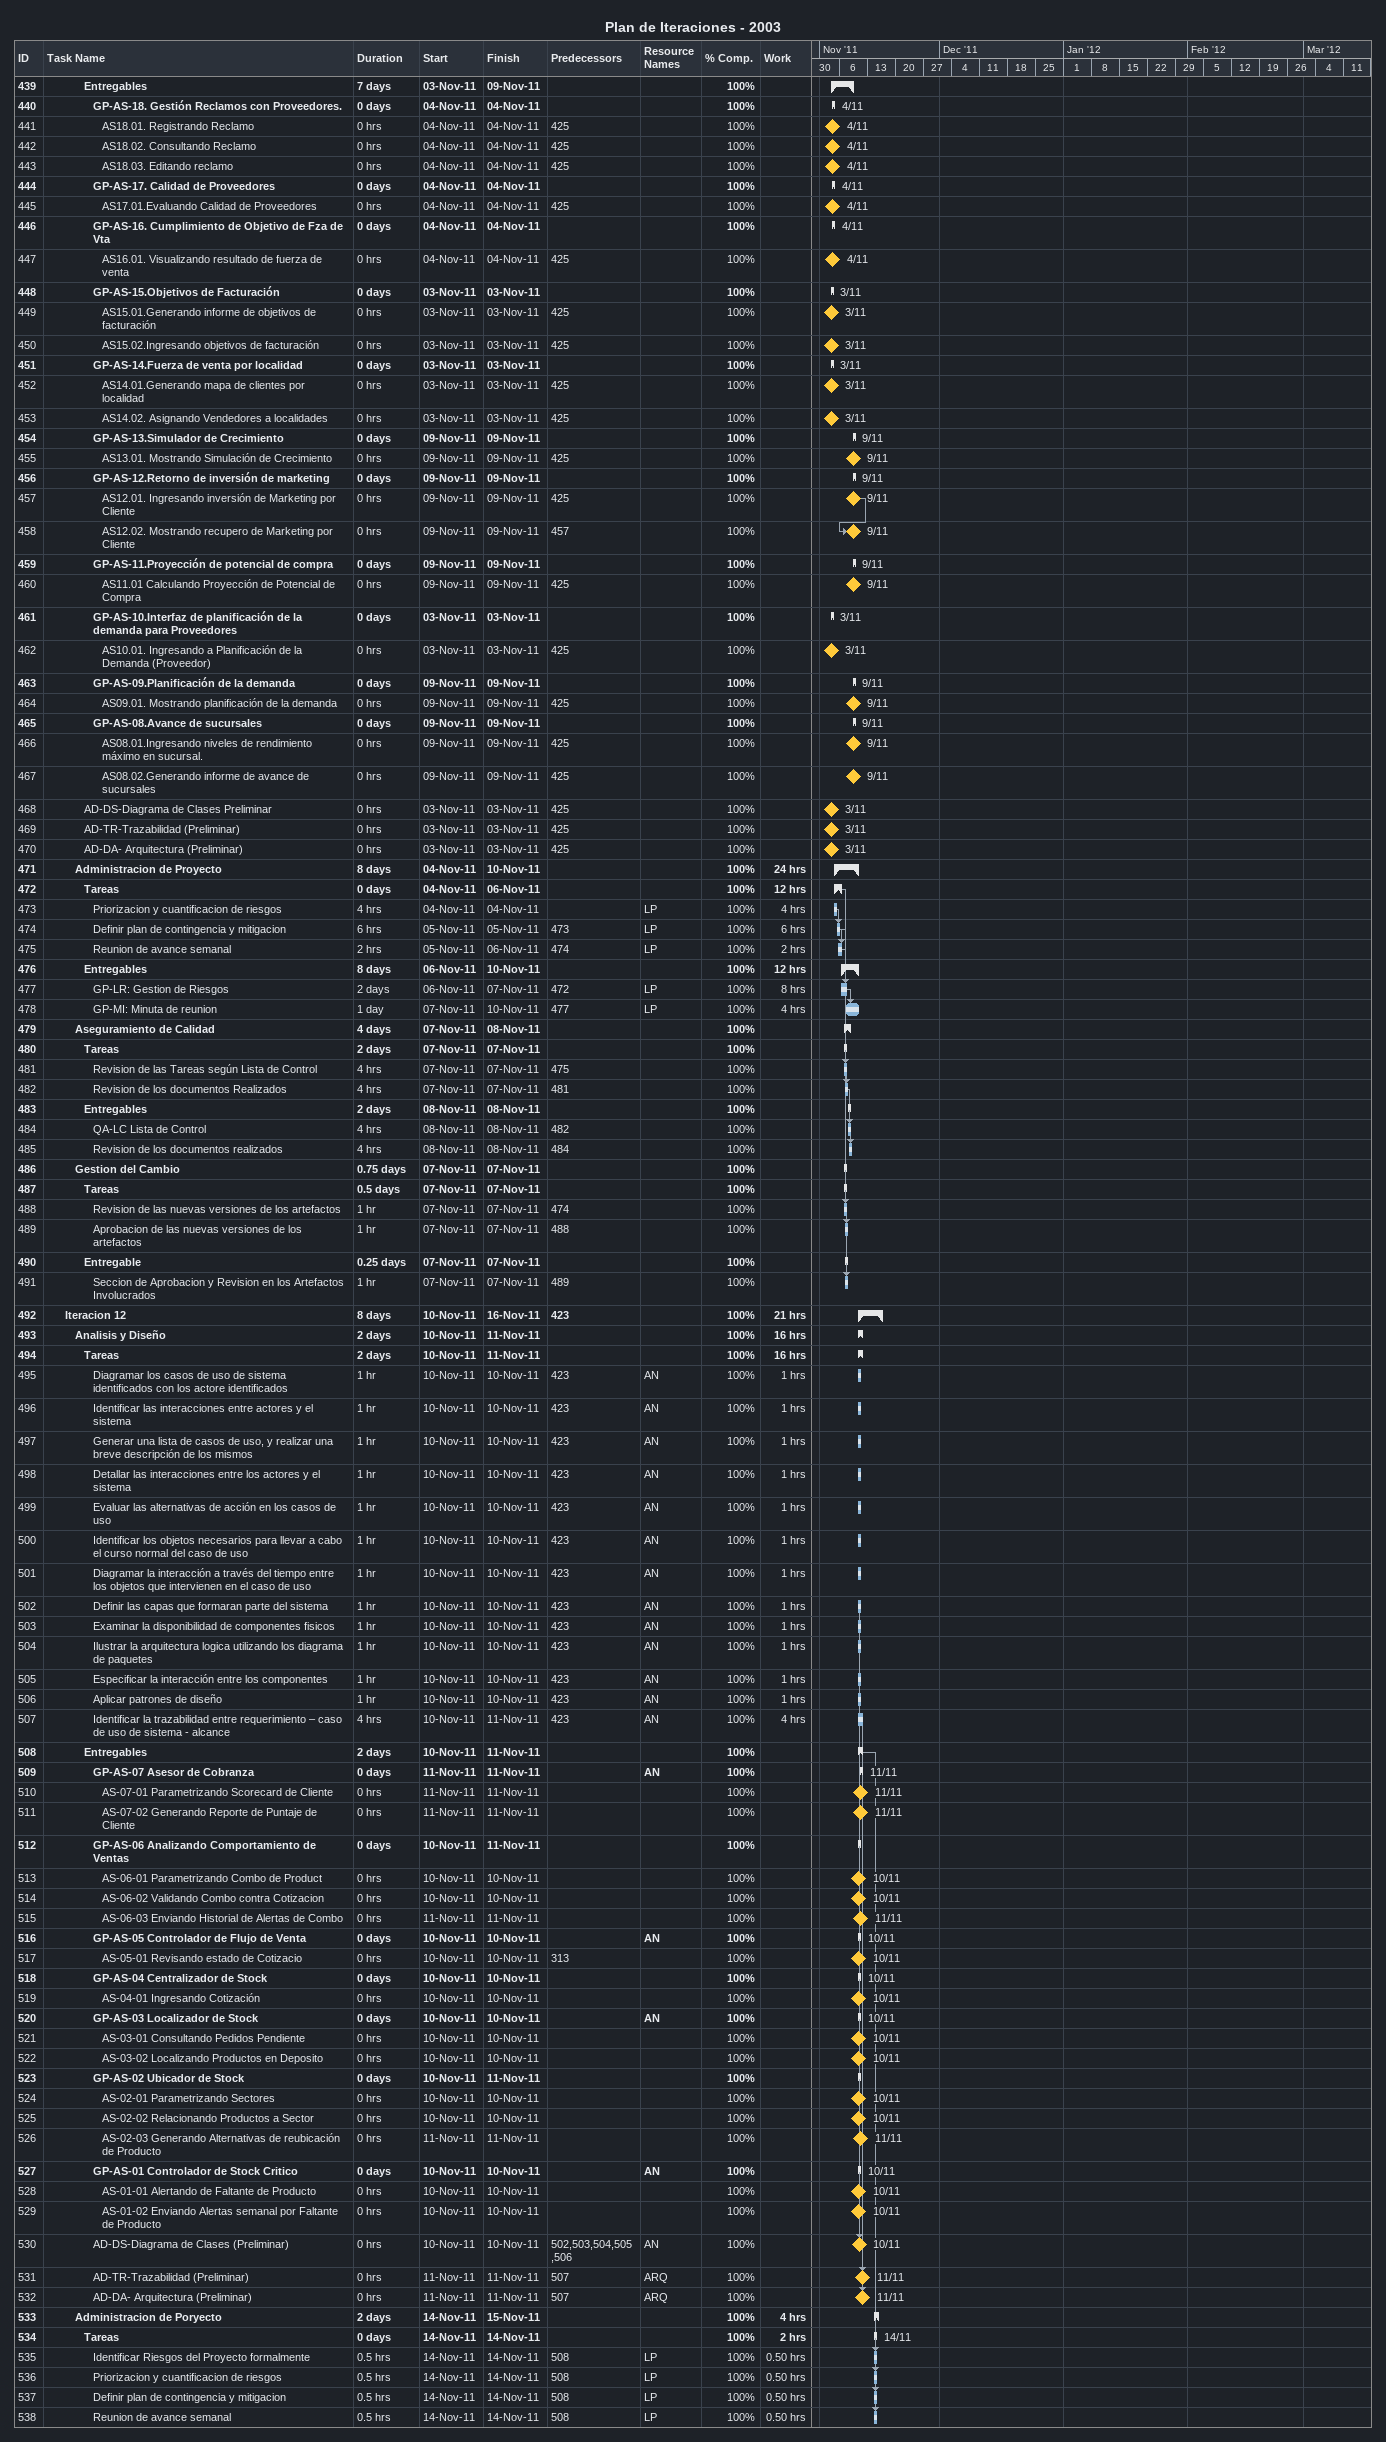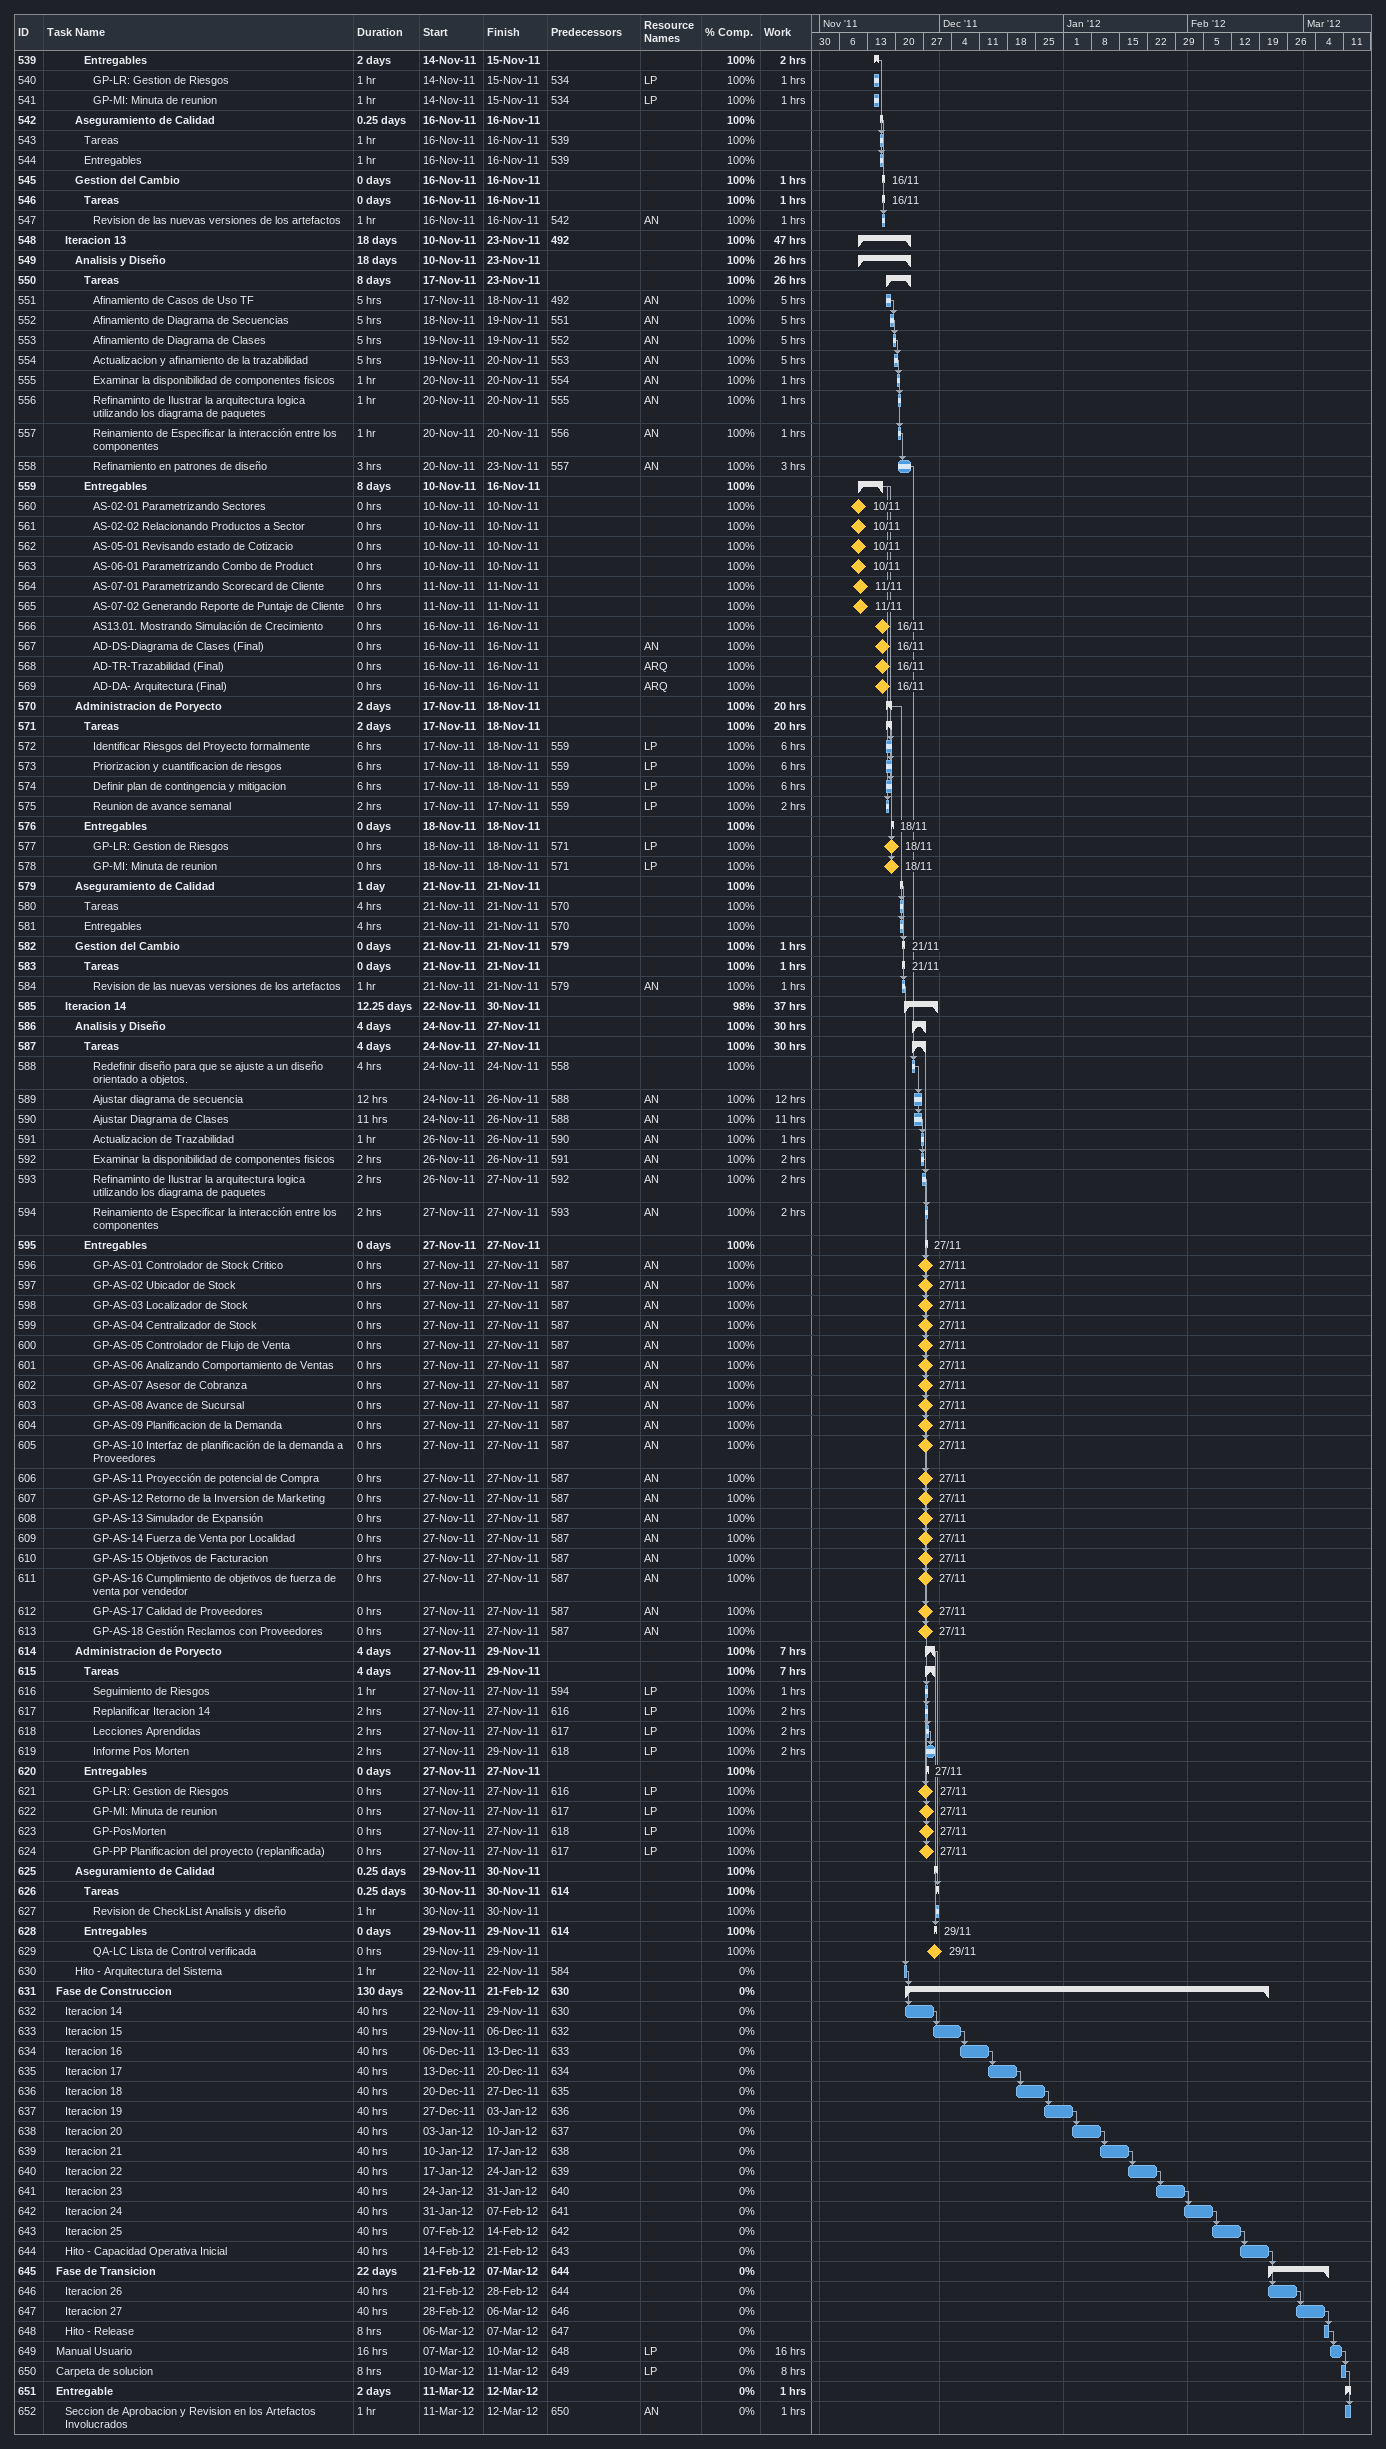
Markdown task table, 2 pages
Plan de Iteraciones - 2003

| ID | Level | Task | Duration | Start | Finish | Predecessors | Resources | % complete | Work (h) |
|---|---|---|---|---|---|---|---|---|---|
| 439 | 5 | **Entregables** | 7d | 2011-11-03 | 2011-11-09 |  |  | 100 |  |
| 440 | 6 | **GP-AS-18. Gestión Reclamos con Proveedores.** | 0d | 2011-11-04 | 2011-11-04 |  |  | 100 |  |
| 441 | 7 | AS18.01. Registrando Reclamo | 0h | 2011-11-04 | 2011-11-04 | 425 |  | 100 |  |
| 442 | 7 | AS18.02. Consultando Reclamo | 0h | 2011-11-04 | 2011-11-04 | 425 |  | 100 |  |
| 443 | 7 | AS18.03. Editando reclamo | 0h | 2011-11-04 | 2011-11-04 | 425 |  | 100 |  |
| 444 | 6 | **GP-AS-17. Calidad de Proveedores** | 0d | 2011-11-04 | 2011-11-04 |  |  | 100 |  |
| 445 | 7 | AS17.01.Evaluando Calidad de Proveedores | 0h | 2011-11-04 | 2011-11-04 | 425 |  | 100 |  |
| 446 | 6 | **GP-AS-16. Cumplimiento de Objetivo de Fza de Vta** | 0d | 2011-11-04 | 2011-11-04 |  |  | 100 |  |
| 447 | 7 | AS16.01. Visualizando resultado de fuerza de venta | 0h | 2011-11-04 | 2011-11-04 | 425 |  | 100 |  |
| 448 | 6 | **GP-AS-15.Objetivos de Facturación** | 0d | 2011-11-03 | 2011-11-03 |  |  | 100 |  |
| 449 | 7 | AS15.01.Generando informe de objetivos de facturación | 0h | 2011-11-03 | 2011-11-03 | 425 |  | 100 |  |
| 450 | 7 | AS15.02.Ingresando objetivos de facturación | 0h | 2011-11-03 | 2011-11-03 | 425 |  | 100 |  |
| 451 | 6 | **GP-AS-14.Fuerza de venta por localidad** | 0d | 2011-11-03 | 2011-11-03 |  |  | 100 |  |
| 452 | 7 | AS14.01.Generando mapa de clientes por localidad | 0h | 2011-11-03 | 2011-11-03 | 425 |  | 100 |  |
| 453 | 7 | AS14.02. Asignando Vendedores a localidades | 0h | 2011-11-03 | 2011-11-03 | 425 |  | 100 |  |
| 454 | 6 | **GP-AS-13.Simulador de Crecimiento** | 0d | 2011-11-09 | 2011-11-09 |  |  | 100 |  |
| 455 | 7 | AS13.01. Mostrando Simulación de Crecimiento | 0h | 2011-11-09 | 2011-11-09 | 425 |  | 100 |  |
| 456 | 6 | **GP-AS-12.Retorno de inversión de marketing** | 0d | 2011-11-09 | 2011-11-09 |  |  | 100 |  |
| 457 | 7 | AS12.01. Ingresando inversión de Marketing por Cliente | 0h | 2011-11-09 | 2011-11-09 | 425 |  | 100 |  |
| 458 | 7 | AS12.02. Mostrando recupero de Marketing por Cliente | 0h | 2011-11-09 | 2011-11-09 | 457 |  | 100 |  |
| 459 | 6 | **GP-AS-11.Proyección de potencial de compra** | 0d | 2011-11-09 | 2011-11-09 |  |  | 100 |  |
| 460 | 7 | AS11.01 Calculando Proyección de Potencial de Compra | 0h | 2011-11-09 | 2011-11-09 | 425 |  | 100 |  |
| 461 | 6 | **GP-AS-10.Interfaz de planificación de la demanda para Proveedores** | 0d | 2011-11-03 | 2011-11-03 |  |  | 100 |  |
| 462 | 7 | AS10.01. Ingresando a Planificación de la Demanda (Proveedor) | 0h | 2011-11-03 | 2011-11-03 | 425 |  | 100 |  |
| 463 | 6 | **GP-AS-09.Planificación de la demanda** | 0d | 2011-11-09 | 2011-11-09 |  |  | 100 |  |
| 464 | 7 | AS09.01. Mostrando planificación de la demanda | 0h | 2011-11-09 | 2011-11-09 | 425 |  | 100 |  |
| 465 | 6 | **GP-AS-08.Avance de sucursales** | 0d | 2011-11-09 | 2011-11-09 |  |  | 100 |  |
| 466 | 7 | AS08.01.Ingresando niveles de rendimiento máximo en sucursal. | 0h | 2011-11-09 | 2011-11-09 | 425 |  | 100 |  |
| 467 | 7 | AS08.02.Generando informe de avance de sucursales | 0h | 2011-11-09 | 2011-11-09 | 425 |  | 100 |  |
| 468 | 5 | AD-DS-Diagrama de Clases Preliminar | 0h | 2011-11-03 | 2011-11-03 | 425 |  | 100 |  |
| 469 | 5 | AD-TR-Trazabilidad (Preliminar) | 0h | 2011-11-03 | 2011-11-03 | 425 |  | 100 |  |
| 470 | 5 | AD-DA- Arquitectura (Preliminar) | 0h | 2011-11-03 | 2011-11-03 | 425 |  | 100 |  |
| 471 | 4 | **Administracion de Proyecto** | 8d | 2011-11-04 | 2011-11-10 |  |  | 100 | 24 |
| 472 | 5 | **Tareas** | 0d | 2011-11-04 | 2011-11-06 |  |  | 100 | 12 |
| 473 | 6 | Priorizacion y cuantificacion de riesgos | 4h | 2011-11-04 | 2011-11-04 |  | LP | 100 | 4 |
| 474 | 6 | Definir plan de contingencia y mitigacion | 6h | 2011-11-05 | 2011-11-05 | 473 | LP | 100 | 6 |
| 475 | 6 | Reunion de avance semanal | 2h | 2011-11-05 | 2011-11-06 | 474 | LP | 100 | 2 |
| 476 | 5 | **Entregables** | 8d | 2011-11-06 | 2011-11-10 |  |  | 100 | 12 |
| 477 | 6 | GP-LR: Gestion de Riesgos | 2d | 2011-11-06 | 2011-11-07 | 472 | LP | 100 | 8 |
| 478 | 6 | GP-MI: Minuta de reunion | 1d | 2011-11-07 | 2011-11-10 | 477 | LP | 100 | 4 |
| 479 | 4 | **Aseguramiento de Calidad** | 4d | 2011-11-07 | 2011-11-08 |  |  | 100 |  |
| 480 | 5 | **Tareas** | 2d | 2011-11-07 | 2011-11-07 |  |  | 100 |  |
| 481 | 6 | Revision de las Tareas según Lista de Control | 4h | 2011-11-07 | 2011-11-07 | 475 |  | 100 |  |
| 482 | 6 | Revision de los documentos Realizados | 4h | 2011-11-07 | 2011-11-07 | 481 |  | 100 |  |
| 483 | 5 | **Entregables** | 2d | 2011-11-08 | 2011-11-08 |  |  | 100 |  |
| 484 | 6 | QA-LC Lista de Control | 4h | 2011-11-08 | 2011-11-08 | 482 |  | 100 |  |
| 485 | 6 | Revision de los documentos realizados | 4h | 2011-11-08 | 2011-11-08 | 484 |  | 100 |  |
| 486 | 4 | **Gestion del Cambio** | 0.75d | 2011-11-07 | 2011-11-07 |  |  | 100 |  |
| 487 | 5 | **Tareas** | 0.5d | 2011-11-07 | 2011-11-07 |  |  | 100 |  |
| 488 | 6 | Revision de las nuevas versiones de los artefactos | 1h | 2011-11-07 | 2011-11-07 | 474 |  | 100 |  |
| 489 | 6 | Aprobacion de las nuevas versiones de los artefactos | 1h | 2011-11-07 | 2011-11-07 | 488 |  | 100 |  |
| 490 | 5 | **Entregable** | 0.25d | 2011-11-07 | 2011-11-07 |  |  | 100 |  |
| 491 | 6 | Seccion de Aprobacion y Revision en los Artefactos Involucrados | 1h | 2011-11-07 | 2011-11-07 | 489 |  | 100 |  |
| 492 | 3 | **Iteracion 12** | 8d | 2011-11-10 | 2011-11-16 | 423 |  | 100 | 21 |
| 493 | 4 | **Analisis y Diseño** | 2d | 2011-11-10 | 2011-11-11 |  |  | 100 | 16 |
| 494 | 5 | **Tareas** | 2d | 2011-11-10 | 2011-11-11 |  |  | 100 | 16 |
| 495 | 6 | Diagramar los casos de uso de sistema identificados con los actore identificados | 1h | 2011-11-10 | 2011-11-10 | 423 | AN | 100 | 1 |
| 496 | 6 | Identificar las interacciones entre actores y el sistema | 1h | 2011-11-10 | 2011-11-10 | 423 | AN | 100 | 1 |
| 497 | 6 | Generar una lista de casos de uso, y realizar una breve descripción de los mismos | 1h | 2011-11-10 | 2011-11-10 | 423 | AN | 100 | 1 |
| 498 | 6 | Detallar las interacciones entre los actores y el sistema | 1h | 2011-11-10 | 2011-11-10 | 423 | AN | 100 | 1 |
| 499 | 6 | Evaluar las alternativas de acción en los casos de uso | 1h | 2011-11-10 | 2011-11-10 | 423 | AN | 100 | 1 |
| 500 | 6 | Identificar los objetos necesarios para llevar a cabo el curso normal del caso de uso | 1h | 2011-11-10 | 2011-11-10 | 423 | AN | 100 | 1 |
| 501 | 6 | Diagramar la interacción a través del tiempo entre los objetos que intervienen en el caso de uso | 1h | 2011-11-10 | 2011-11-10 | 423 | AN | 100 | 1 |
| 502 | 6 | Definir las capas que formaran parte del sistema | 1h | 2011-11-10 | 2011-11-10 | 423 | AN | 100 | 1 |
| 503 | 6 | Examinar la disponibilidad de componentes fisicos | 1h | 2011-11-10 | 2011-11-10 | 423 | AN | 100 | 1 |
| 504 | 6 | Ilustrar la arquitectura logica utilizando los diagrama de paquetes | 1h | 2011-11-10 | 2011-11-10 | 423 | AN | 100 | 1 |
| 505 | 6 | Especificar la interacción entre los componentes | 1h | 2011-11-10 | 2011-11-10 | 423 | AN | 100 | 1 |
| 506 | 6 | Aplicar patrones de diseño | 1h | 2011-11-10 | 2011-11-10 | 423 | AN | 100 | 1 |
| 507 | 6 | Identificar la trazabilidad entre requerimiento – caso de uso de sistema - alcance | 4h | 2011-11-10 | 2011-11-11 | 423 | AN | 100 | 4 |
| 508 | 5 | **Entregables** | 2d | 2011-11-10 | 2011-11-11 |  |  | 100 |  |
| 509 | 6 | **GP-AS-07 Asesor de Cobranza** | 0d | 2011-11-11 | 2011-11-11 |  | AN | 100 |  |
| 510 | 7 | AS-07-01 Parametrizando Scorecard de Cliente | 0h | 2011-11-11 | 2011-11-11 |  |  | 100 |  |
| 511 | 7 | AS-07-02 Generando Reporte de Puntaje de Cliente | 0h | 2011-11-11 | 2011-11-11 |  |  | 100 |  |
| 512 | 6 | **GP-AS-06 Analizando Comportamiento de Ventas** | 0d | 2011-11-10 | 2011-11-11 |  |  | 100 |  |
| 513 | 7 | AS-06-01 Parametrizando Combo de Product | 0h | 2011-11-10 | 2011-11-10 |  |  | 100 |  |
| 514 | 7 | AS-06-02 Validando Combo contra Cotizacion | 0h | 2011-11-10 | 2011-11-10 |  |  | 100 |  |
| 515 | 7 | AS-06-03 Enviando Historial de Alertas de Combo | 0h | 2011-11-11 | 2011-11-11 |  |  | 100 |  |
| 516 | 6 | **GP-AS-05 Controlador de Flujo de Venta** | 0d | 2011-11-10 | 2011-11-10 |  | AN | 100 |  |
| 517 | 7 | AS-05-01 Revisando estado de Cotizacio | 0h | 2011-11-10 | 2011-11-10 | 313 |  | 100 |  |
| 518 | 6 | **GP-AS-04 Centralizador de Stock** | 0d | 2011-11-10 | 2011-11-10 |  |  | 100 |  |
| 519 | 7 | AS-04-01 Ingresando Cotización | 0h | 2011-11-10 | 2011-11-10 |  |  | 100 |  |
| 520 | 6 | **GP-AS-03 Localizador de Stock** | 0d | 2011-11-10 | 2011-11-10 |  | AN | 100 |  |
| 521 | 7 | AS-03-01 Consultando Pedidos Pendiente | 0h | 2011-11-10 | 2011-11-10 |  |  | 100 |  |
| 522 | 7 | AS-03-02 Localizando Productos en Deposito | 0h | 2011-11-10 | 2011-11-10 |  |  | 100 |  |
| 523 | 6 | **GP-AS-02 Ubicador de Stock** | 0d | 2011-11-10 | 2011-11-11 |  |  | 100 |  |
| 524 | 7 | AS-02-01 Parametrizando Sectores | 0h | 2011-11-10 | 2011-11-10 |  |  | 100 |  |
| 525 | 7 | AS-02-02 Relacionando Productos a Sector | 0h | 2011-11-10 | 2011-11-10 |  |  | 100 |  |
| 526 | 7 | AS-02-03 Generando Alternativas de reubicación de Producto | 0h | 2011-11-11 | 2011-11-11 |  |  | 100 |  |
| 527 | 6 | **GP-AS-01 Controlador de Stock Critico** | 0d | 2011-11-10 | 2011-11-10 |  | AN | 100 |  |
| 528 | 7 | AS-01-01 Alertando de Faltante de Producto | 0h | 2011-11-10 | 2011-11-10 |  |  | 100 |  |
| 529 | 7 | AS-01-02 Enviando Alertas semanal por Faltante de Producto | 0h | 2011-11-10 | 2011-11-10 |  |  | 100 |  |
| 530 | 6 | AD-DS-Diagrama de Clases (Preliminar) | 0h | 2011-11-10 | 2011-11-10 | 502, 503, 504, 505, 506 | AN | 100 |  |
| 531 | 6 | AD-TR-Trazabilidad (Preliminar) | 0h | 2011-11-11 | 2011-11-11 | 507 | ARQ | 100 |  |
| 532 | 6 | AD-DA- Arquitectura (Preliminar) | 0h | 2011-11-11 | 2011-11-11 | 507 | ARQ | 100 |  |
| 533 | 4 | **Administracion de Poryecto** | 2d | 2011-11-14 | 2011-11-15 |  |  | 100 | 4 |
| 534 | 5 | **Tareas** | 0d | 2011-11-14 | 2011-11-14 |  |  | 100 | 2 |
| 535 | 6 | Identificar Riesgos del Proyecto formalmente | 0.5h | 2011-11-14 | 2011-11-14 | 508 | LP | 100 | 0.50 |
| 536 | 6 | Priorizacion y cuantificacion de riesgos | 0.5h | 2011-11-14 | 2011-11-14 | 508 | LP | 100 | 0.50 |
| 537 | 6 | Definir plan de contingencia y mitigacion | 0.5h | 2011-11-14 | 2011-11-14 | 508 | LP | 100 | 0.50 |
| 538 | 6 | Reunion de avance semanal | 0.5h | 2011-11-14 | 2011-11-14 | 508 | LP | 100 | 0.50 |
| 539 | 5 | **Entregables** | 2d | 2011-11-14 | 2011-11-15 |  |  | 100 | 2 |
| 540 | 6 | GP-LR: Gestion de Riesgos | 1h | 2011-11-14 | 2011-11-15 | 534 | LP | 100 | 1 |
| 541 | 6 | GP-MI: Minuta de reunion | 1h | 2011-11-14 | 2011-11-15 | 534 | LP | 100 | 1 |
| 542 | 4 | **Aseguramiento de Calidad** | 0.25d | 2011-11-16 | 2011-11-16 |  |  | 100 |  |
| 543 | 5 | Tareas | 1h | 2011-11-16 | 2011-11-16 | 539 |  | 100 |  |
| 544 | 5 | Entregables | 1h | 2011-11-16 | 2011-11-16 | 539 |  | 100 |  |
| 545 | 4 | **Gestion del Cambio** | 0d | 2011-11-16 | 2011-11-16 |  |  | 100 | 1 |
| 546 | 5 | **Tareas** | 0d | 2011-11-16 | 2011-11-16 |  |  | 100 | 1 |
| 547 | 6 | Revision de las nuevas versiones de los artefactos | 1h | 2011-11-16 | 2011-11-16 | 542 | AN | 100 | 1 |
| 548 | 3 | **Iteracion 13** | 18d | 2011-11-10 | 2011-11-23 | 492 |  | 100 | 47 |
| 549 | 4 | **Analisis y Diseño** | 18d | 2011-11-10 | 2011-11-23 |  |  | 100 | 26 |
| 550 | 5 | **Tareas** | 8d | 2011-11-17 | 2011-11-23 |  |  | 100 | 26 |
| 551 | 6 | Afinamiento de Casos de Uso TF | 5h | 2011-11-17 | 2011-11-18 | 492 | AN | 100 | 5 |
| 552 | 6 | Afinamiento de Diagrama de Secuencias | 5h | 2011-11-18 | 2011-11-19 | 551 | AN | 100 | 5 |
| 553 | 6 | Afinamiento de Diagrama de Clases | 5h | 2011-11-19 | 2011-11-19 | 552 | AN | 100 | 5 |
| 554 | 6 | Actualizacion y afinamiento de la trazabilidad | 5h | 2011-11-19 | 2011-11-20 | 553 | AN | 100 | 5 |
| 555 | 6 | Examinar la disponibilidad de componentes fisicos | 1h | 2011-11-20 | 2011-11-20 | 554 | AN | 100 | 1 |
| 556 | 6 | Refinaminto de Ilustrar la arquitectura logica utilizando los diagrama de paquetes | 1h | 2011-11-20 | 2011-11-20 | 555 | AN | 100 | 1 |
| 557 | 6 | Reinamiento de Especificar la interacción entre los componentes | 1h | 2011-11-20 | 2011-11-20 | 556 | AN | 100 | 1 |
| 558 | 6 | Refinamiento en patrones de diseño | 3h | 2011-11-20 | 2011-11-23 | 557 | AN | 100 | 3 |
| 559 | 5 | **Entregables** | 8d | 2011-11-10 | 2011-11-16 |  |  | 100 |  |
| 560 | 6 | AS-02-01 Parametrizando Sectores | 0h | 2011-11-10 | 2011-11-10 |  |  | 100 |  |
| 561 | 6 | AS-02-02 Relacionando Productos a Sector | 0h | 2011-11-10 | 2011-11-10 |  |  | 100 |  |
| 562 | 6 | AS-05-01 Revisando estado de Cotizacio | 0h | 2011-11-10 | 2011-11-10 |  |  | 100 |  |
| 563 | 6 | AS-06-01 Parametrizando Combo de Product | 0h | 2011-11-10 | 2011-11-10 |  |  | 100 |  |
| 564 | 6 | AS-07-01 Parametrizando Scorecard de Cliente | 0h | 2011-11-11 | 2011-11-11 |  |  | 100 |  |
| 565 | 6 | AS-07-02 Generando Reporte de Puntaje de Cliente | 0h | 2011-11-11 | 2011-11-11 |  |  | 100 |  |
| 566 | 6 | AS13.01. Mostrando Simulación de Crecimiento | 0h | 2011-11-16 | 2011-11-16 |  |  | 100 |  |
| 567 | 6 | AD-DS-Diagrama de Clases (Final) | 0h | 2011-11-16 | 2011-11-16 |  | AN | 100 |  |
| 568 | 6 | AD-TR-Trazabilidad (Final) | 0h | 2011-11-16 | 2011-11-16 |  | ARQ | 100 |  |
| 569 | 6 | AD-DA- Arquitectura (Final) | 0h | 2011-11-16 | 2011-11-16 |  | ARQ | 100 |  |
| 570 | 4 | **Administracion de Poryecto** | 2d | 2011-11-17 | 2011-11-18 |  |  | 100 | 20 |
| 571 | 5 | **Tareas** | 2d | 2011-11-17 | 2011-11-18 |  |  | 100 | 20 |
| 572 | 6 | Identificar Riesgos del Proyecto formalmente | 6h | 2011-11-17 | 2011-11-18 | 559 | LP | 100 | 6 |
| 573 | 6 | Priorizacion y cuantificacion de riesgos | 6h | 2011-11-17 | 2011-11-18 | 559 | LP | 100 | 6 |
| 574 | 6 | Definir plan de contingencia y mitigacion | 6h | 2011-11-17 | 2011-11-18 | 559 | LP | 100 | 6 |
| 575 | 6 | Reunion de avance semanal | 2h | 2011-11-17 | 2011-11-17 | 559 | LP | 100 | 2 |
| 576 | 5 | **Entregables** | 0d | 2011-11-18 | 2011-11-18 |  |  | 100 |  |
| 577 | 6 | GP-LR: Gestion de Riesgos | 0h | 2011-11-18 | 2011-11-18 | 571 | LP | 100 |  |
| 578 | 6 | GP-MI: Minuta de reunion | 0h | 2011-11-18 | 2011-11-18 | 571 | LP | 100 |  |
| 579 | 4 | **Aseguramiento de Calidad** | 1d | 2011-11-21 | 2011-11-21 |  |  | 100 |  |
| 580 | 5 | Tareas | 4h | 2011-11-21 | 2011-11-21 | 570 |  | 100 |  |
| 581 | 5 | Entregables | 4h | 2011-11-21 | 2011-11-21 | 570 |  | 100 |  |
| 582 | 4 | **Gestion del Cambio** | 0d | 2011-11-21 | 2011-11-21 | 579 |  | 100 | 1 |
| 583 | 5 | **Tareas** | 0d | 2011-11-21 | 2011-11-21 |  |  | 100 | 1 |
| 584 | 6 | Revision de las nuevas versiones de los artefactos | 1h | 2011-11-21 | 2011-11-21 | 579 | AN | 100 | 1 |
| 585 | 3 | **Iteracion 14** | 12.25d | 2011-11-22 | 2011-11-30 |  |  | 98 | 37 |
| 586 | 4 | **Analisis y Diseño** | 4d | 2011-11-24 | 2011-11-27 |  |  | 100 | 30 |
| 587 | 5 | **Tareas** | 4d | 2011-11-24 | 2011-11-27 |  |  | 100 | 30 |
| 588 | 6 | Redefinir diseño para que se ajuste a un diseño orientado a objetos. | 4h | 2011-11-24 | 2011-11-24 | 558 |  | 100 |  |
| 589 | 6 | Ajustar diagrama de secuencia | 12h | 2011-11-24 | 2011-11-26 | 588 | AN | 100 | 12 |
| 590 | 6 | Ajustar Diagrama de Clases | 11h | 2011-11-24 | 2011-11-26 | 588 | AN | 100 | 11 |
| 591 | 6 | Actualizacion de Trazabilidad | 1h | 2011-11-26 | 2011-11-26 | 590 | AN | 100 | 1 |
| 592 | 6 | Examinar la disponibilidad de componentes fisicos | 2h | 2011-11-26 | 2011-11-26 | 591 | AN | 100 | 2 |
| 593 | 6 | Refinaminto de Ilustrar la arquitectura logica utilizando los diagrama de paquetes | 2h | 2011-11-26 | 2011-11-27 | 592 | AN | 100 | 2 |
| 594 | 6 | Reinamiento de Especificar la interacción entre los componentes | 2h | 2011-11-27 | 2011-11-27 | 593 | AN | 100 | 2 |
| 595 | 5 | **Entregables** | 0d | 2011-11-27 | 2011-11-27 |  |  | 100 |  |
| 596 | 6 | GP-AS-01 Controlador de Stock Critico | 0h | 2011-11-27 | 2011-11-27 | 587 | AN | 100 |  |
| 597 | 6 | GP-AS-02 Ubicador de Stock | 0h | 2011-11-27 | 2011-11-27 | 587 | AN | 100 |  |
| 598 | 6 | GP-AS-03 Localizador de Stock | 0h | 2011-11-27 | 2011-11-27 | 587 | AN | 100 |  |
| 599 | 6 | GP-AS-04 Centralizador de Stock | 0h | 2011-11-27 | 2011-11-27 | 587 | AN | 100 |  |
| 600 | 6 | GP-AS-05 Controlador de Flujo de Venta | 0h | 2011-11-27 | 2011-11-27 | 587 | AN | 100 |  |
| 601 | 6 | GP-AS-06 Analizando Comportamiento de Ventas | 0h | 2011-11-27 | 2011-11-27 | 587 | AN | 100 |  |
| 602 | 6 | GP-AS-07 Asesor de Cobranza | 0h | 2011-11-27 | 2011-11-27 | 587 | AN | 100 |  |
| 603 | 6 | GP-AS-08 Avance de Sucursal | 0h | 2011-11-27 | 2011-11-27 | 587 | AN | 100 |  |
| 604 | 6 | GP-AS-09 Planificacion de la Demanda | 0h | 2011-11-27 | 2011-11-27 | 587 | AN | 100 |  |
| 605 | 6 | GP-AS-10 Interfaz de planificación de la demanda a Proveedores | 0h | 2011-11-27 | 2011-11-27 | 587 | AN | 100 |  |
| 606 | 6 | GP-AS-11 Proyección de potencial de Compra | 0h | 2011-11-27 | 2011-11-27 | 587 | AN | 100 |  |
| 607 | 6 | GP-AS-12 Retorno de la Inversion de Marketing | 0h | 2011-11-27 | 2011-11-27 | 587 | AN | 100 |  |
| 608 | 6 | GP-AS-13 Simulador de Expansión | 0h | 2011-11-27 | 2011-11-27 | 587 | AN | 100 |  |
| 609 | 6 | GP-AS-14 Fuerza de Venta por Localidad | 0h | 2011-11-27 | 2011-11-27 | 587 | AN | 100 |  |
| 610 | 6 | GP-AS-15 Objetivos de Facturacion | 0h | 2011-11-27 | 2011-11-27 | 587 | AN | 100 |  |
| 611 | 6 | GP-AS-16 Cumplimiento de objetivos de fuerza de venta por vendedor | 0h | 2011-11-27 | 2011-11-27 | 587 | AN | 100 |  |
| 612 | 6 | GP-AS-17 Calidad de Proveedores | 0h | 2011-11-27 | 2011-11-27 | 587 | AN | 100 |  |
| 613 | 6 | GP-AS-18 Gestión Reclamos con Proveedores | 0h | 2011-11-27 | 2011-11-27 | 587 | AN | 100 |  |
| 614 | 4 | **Administracion de Poryecto** | 4d | 2011-11-27 | 2011-11-29 |  |  | 100 | 7 |
| 615 | 5 | **Tareas** | 4d | 2011-11-27 | 2011-11-29 |  |  | 100 | 7 |
| 616 | 6 | Seguimiento de Riesgos | 1h | 2011-11-27 | 2011-11-27 | 594 | LP | 100 | 1 |
| 617 | 6 | Replanificar Iteracion 14 | 2h | 2011-11-27 | 2011-11-27 | 616 | LP | 100 | 2 |
| 618 | 6 | Lecciones Aprendidas | 2h | 2011-11-27 | 2011-11-27 | 617 | LP | 100 | 2 |
| 619 | 6 | Informe Pos Morten | 2h | 2011-11-27 | 2011-11-29 | 618 | LP | 100 | 2 |
| 620 | 5 | **Entregables** | 0d | 2011-11-27 | 2011-11-27 |  |  | 100 |  |
| 621 | 6 | GP-LR: Gestion de Riesgos | 0h | 2011-11-27 | 2011-11-27 | 616 | LP | 100 |  |
| 622 | 6 | GP-MI: Minuta de reunion | 0h | 2011-11-27 | 2011-11-27 | 617 | LP | 100 |  |
| 623 | 6 | GP-PosMorten | 0h | 2011-11-27 | 2011-11-27 | 618 | LP | 100 |  |
| 624 | 6 | GP-PP Planificacion del proyecto (replanificada) | 0h | 2011-11-27 | 2011-11-27 | 617 | LP | 100 |  |
| 625 | 4 | **Aseguramiento de Calidad** | 0.25d | 2011-11-29 | 2011-11-30 |  |  | 100 |  |
| 626 | 5 | **Tareas** | 0.25d | 2011-11-30 | 2011-11-30 | 614 |  | 100 |  |
| 627 | 6 | Revision de CheckList Analisis y diseño | 1h | 2011-11-30 | 2011-11-30 |  |  | 100 |  |
| 628 | 5 | **Entregables** | 0d | 2011-11-29 | 2011-11-29 | 614 |  | 100 |  |
| 629 | 6 | QA-LC Lista de Control verificada | 0h | 2011-11-29 | 2011-11-29 |  |  | 100 |  |
| 630 | 4 | Hito - Arquitectura del Sistema | 1h | 2011-11-22 | 2011-11-22 | 584 |  | 0 |  |
| 631 | 2 | **Fase de Construccion** | 130d | 2011-11-22 | 2012-02-21 | 630 |  | 0 |  |
| 632 | 3 | Iteracion 14 | 40h | 2011-11-22 | 2011-11-29 | 630 |  | 0 |  |
| 633 | 3 | Iteracion 15 | 40h | 2011-11-29 | 2011-12-06 | 632 |  | 0 |  |
| 634 | 3 | Iteracion 16 | 40h | 2011-12-06 | 2011-12-13 | 633 |  | 0 |  |
| 635 | 3 | Iteracion 17 | 40h | 2011-12-13 | 2011-12-20 | 634 |  | 0 |  |
| 636 | 3 | Iteracion 18 | 40h | 2011-12-20 | 2011-12-27 | 635 |  | 0 |  |
| 637 | 3 | Iteracion 19 | 40h | 2011-12-27 | 2012-01-03 | 636 |  | 0 |  |
| 638 | 3 | Iteracion 20 | 40h | 2012-01-03 | 2012-01-10 | 637 |  | 0 |  |
| 639 | 3 | Iteracion 21 | 40h | 2012-01-10 | 2012-01-17 | 638 |  | 0 |  |
| 640 | 3 | Iteracion 22 | 40h | 2012-01-17 | 2012-01-24 | 639 |  | 0 |  |
| 641 | 3 | Iteracion 23 | 40h | 2012-01-24 | 2012-01-31 | 640 |  | 0 |  |
| 642 | 3 | Iteracion 24 | 40h | 2012-01-31 | 2012-02-07 | 641 |  | 0 |  |
| 643 | 3 | Iteracion 25 | 40h | 2012-02-07 | 2012-02-14 | 642 |  | 0 |  |
| 644 | 3 | Hito - Capacidad Operativa Inicial | 40h | 2012-02-14 | 2012-02-21 | 643 |  | 0 |  |
| 645 | 2 | **Fase de Transicion** | 22d | 2012-02-21 | 2012-03-07 | 644 |  | 0 |  |
| 646 | 3 | Iteracion 26 | 40h | 2012-02-21 | 2012-02-28 | 644 |  | 0 |  |
| 647 | 3 | Iteracion 27 | 40h | 2012-02-28 | 2012-03-06 | 646 |  | 0 |  |
| 648 | 3 | Hito - Release | 8h | 2012-03-06 | 2012-03-07 | 647 |  | 0 |  |
| 649 | 2 | Manual Usuario | 16h | 2012-03-07 | 2012-03-10 | 648 | LP | 0 | 16 |
| 650 | 2 | Carpeta de solucion | 8h | 2012-03-10 | 2012-03-11 | 649 | LP | 0 | 8 |
| 651 | 2 | **Entregable** | 2d | 2012-03-11 | 2012-03-12 |  |  | 0 | 1 |
| 652 | 3 | Seccion de Aprobacion y Revision en los Artefactos Involucrados | 1h | 2012-03-11 | 2012-03-12 | 650 | AN | 0 | 1 |
